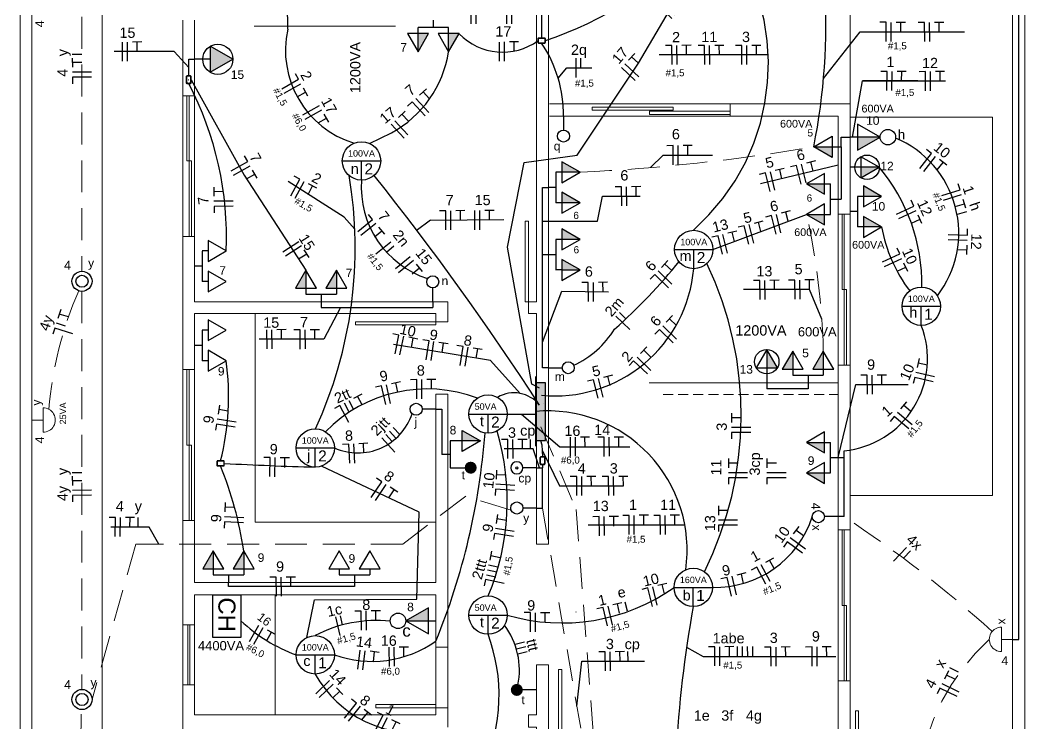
# Model space of a CAD drawing. Header units: millimetres. Extents: x 21 to 236, y 15 to 64.
# Drawn here: x 188.12 to 198.12, y 35.45 to 42.45 of the extents above; entities that cross this region are included whole.
import ezdxf

# ---------------------------------------------------------------- set-up
doc = ezdxf.new("R2010")
doc.units = ezdxf.units.MM
doc.linetypes.add('DASHED2', pattern=[9.525, 6.35, -3.175])
doc.linetypes.add('ELETRODUTO_TETO', pattern=[1000, 1000, 0])
for name, color, linetype in [('C 01 ESPECIFICAÇÕES', 1, 'Continuous'), ('EL - ELETRODUTO', 7, 'Continuous'), ('EL - LEG ELETRODUTO', 7, 'Continuous'), ('EL - PONTOS DE ILUM', 4, 'Continuous'), ('EL - TOMADAS', 7, 'Continuous'), ('LIE-BLOCK', 7, 'Continuous'), ('LIE-CAIXAS', 3, 'Continuous'), ('LIE-CIR-ILUMINAÇÃO', 4, 'Continuous'), ("LIE-CIR-TAG'S", 7, 'Continuous'), ('LIE-CIR-TOMADAS', 1, 'Continuous'), ('LIE-PTO-INT', 3, 'Continuous'), ('LIE-PTO-LUM', 4, 'Continuous'), ("LIE-TAG'S", 7, 'Continuous'), ('PDF_Calçada', 210, 'Continuous'), ('PDF_Cota', 90, 'Continuous'), ('PDF_Desnível', 7, 'Continuous'), ('PDF_Esquadria', 7, 'Continuous'), ('PDF_Parede', 7, 'Continuous'), ('PDF_Soleira', 7, 'Continuous'), ('PDF_Terreno', 7, 'Continuous')]:
    doc.layers.add(name, color=color, linetype=linetype)
doc.styles.add('ARIAL', font='arial.ttf')
doc.styles.get("Standard").update_dxf_attribs({"font": 'arial.ttf'})

# ---------------------------------------------------------------- blocks, each defined once
blk = doc.blocks.new('*U12')
at = {"color": 4, "lineweight": 5}
for p, q in [((0, 0.152), (0, -0.152)), ((0, 0), (-0.138, 0))]:
    blk.add_line(p, q, dxfattribs=at)
blk.add_arc((0, 0), 0.152, 269.844, 90.156, dxfattribs=at)
blk.add_attdef('C', (3010.801, 1448.861), '', height=0.15)
blk = doc.blocks.new('TUG média')
at = {"layer": 'EL - TOMADAS'}
h = blk.add_hatch(color=256, dxfattribs=at)
h.dxf.hatch_style = 1
h.paths.add_polyline_path([(-996.8462, 1391.0457), (-996.9762, 1391.2707), (-996.9762, 1391.0457)])
blk.add_line((-996.9762, 1391.2707), (-996.9762, 1390.9707), dxfattribs=at)
blk.add_lwpolyline([(-996.9762, 1391.2707), (-997.1061, 1391.0457), (-996.8462, 1391.0457)], close=True, dxfattribs=at)
blk = doc.blocks.new('TUG baixa')
at = {"layer": 'EL - TOMADAS'}
blk.add_line((-996.617, 1391.051), (-996.617, 1390.976), dxfattribs=at)
blk.add_lwpolyline([(-996.617, 1391.276), (-996.747, 1391.051), (-996.487, 1391.051)], close=True, dxfattribs=at)
blk = doc.blocks.new('tomada_media_dupla')
at = {"layer": 'EL - TOMADAS'}
h = blk.add_hatch(color=256, dxfattribs=at)
h.dxf.hatch_style = 1
h.paths.add_polyline_path([(-991.3764, 1386.1483), (-991.1964, 1386.0444), (-991.1964, 1386.1483)])
h.paths.add_polyline_path([(-991.1964, 1385.8444), (-991.3764, 1385.8444), (-991.1964, 1385.7404)])
for p, q in [((-991.3764, 1386.1483), (-991.1964, 1386.1483)), ((-991.1364, 1385.8444), (-991.1364, 1386.1483)), ((-991.1364, 1385.9963), (-991.0614, 1385.9963)), ((-991.3764, 1385.8444), (-991.1964, 1385.8444))]:
    blk.add_line(p, q, dxfattribs=at)
at = {"layer": 'EL - TOMADAS', "xscale": 0.8, "yscale": 0.8, "zscale": 0.8, "rotation": 90}
for p in [(121.6447, 2183.4417), (121.6447, 2183.1378)]:
    blk.add_blockref('TUG baixa', p, dxfattribs=at)
blk = doc.blocks.new('interruptor_simples')
at = {"layer": 'EL - TOMADAS'}
blk.add_line((-1003.5686, 1386.742), (-1003.5686, 1386.8791), dxfattribs=at)
blk.add_circle((-1003.5686, 1386.9391), 0.06, dxfattribs=at)
blk = doc.blocks.new('Ponto com 2 tomadas baixa')
at = {"layer": 'EL - TOMADAS'}
for p, q in [((-997.063, 1390.9222), (-996.7591, 1390.9222)), ((-996.9111, 1390.9222), (-996.9111, 1390.8472))]:
    blk.add_line(p, q, dxfattribs=at)
at = {"layer": 'EL - TOMADAS', "xscale": 0.8, "yscale": 0.8, "zscale": 0.8}
for p in [(-199.7696, 278.141), (-199.4657, 278.141)]:
    blk.add_blockref('TUG baixa', p, dxfattribs=at)
blk = doc.blocks.new('TUE alta')
at = {"layer": 'EL - TOMADAS'}
h = blk.add_hatch(color=256, dxfattribs=at)
h.dxf.hatch_style = 1
h.paths.add_polyline_path([(-1002.5572, 1390.5573), (-1002.6872, 1390.3323), (-1002.4273, 1390.3323)])
blk.add_line((-1002.5572, 1390.3323), (-1002.5572, 1390.2573), dxfattribs=at)
blk.add_lwpolyline([(-1002.5572, 1390.5573), (-1002.6872, 1390.3323), (-1002.4273, 1390.3323)], close=True, dxfattribs=at)
blk.add_circle((-1002.5572, 1390.4073), 0.15, dxfattribs=at)
blk = doc.blocks.new('TUE média')
at = {"layer": 'EL - TOMADAS'}
h = blk.add_hatch(color=256, dxfattribs=at)
h.dxf.hatch_style = 1
h.paths.add_polyline_path([(-997.939, 1391.03), (-997.939, 1390.9), (-997.714, 1391.03)])
blk.add_line((-997.714, 1391.03), (-998.014, 1391.03), dxfattribs=at)
blk.add_lwpolyline([(-997.714, 1391.03), (-997.939, 1391.16), (-997.939, 1390.9)], close=True, dxfattribs=at)
blk.add_circle((-997.864, 1391.03), 0.15, dxfattribs=at)
blk = doc.blocks.new('*U11')
at = {"layer": 'LIE-CIR-TOMADAS', "color": 4}
for p, q in [((-0.1909, 0), (0.1909, 0)), ((0, -0.1909), (0, 0))]:
    blk.add_line(p, q, dxfattribs=at)
blk.add_circle((0, 0), 0.1909, dxfattribs=at)
blk = doc.blocks.new('monofásico')
at = {"color": 4}
for p, q in [((-0.05, 0.095), (-0.1133, 0.095)), ((-0.05, -0.095), (-0.05, 0.095))]:
    blk.add_line(p, q, dxfattribs=at)
at = {"color": 1}
blk.add_line((0, -0.095), (0, 0.095), dxfattribs=at)
at = {"color": 3, "linetype": 'Continuous'}
for p, q in [((0.1415, 0.095), (0.05, 0.095)), ((0.0957, 0), (0.0957, 0.095))]:
    blk.add_line(p, q, dxfattribs=at)
blk = doc.blocks.new('*U49')
at = {"layer": 'LIE-PTO-INT'}
blk.add_blockref('monofásico', (0, 0), dxfattribs=at)
blk = doc.blocks.new('ILUMINAÇÃO 4R')
at = {"linetype": 'Continuous'}
for p, q in [((0.1756, 0), (0.1756, 0.095)), ((0.2265, 0), (0.2265, 0.095)), ((0.2775, 0), (0.2775, 0.095)), ((0.3284, 0), (0.3284, 0.095))]:
    blk.add_line(p, q, dxfattribs=at)
at = {"layer": 'LIE-PTO-LUM'}
blk.add_blockref('monofásico', (0, 0), dxfattribs=at)
blk = doc.blocks.new('*U77')
blk.add_blockref('ILUMINAÇÃO 4R', (0, 0))
blk = doc.blocks.new('FASE R')
at = {"linetype": 'Continuous'}
blk.add_line((0.0509, 0), (0.0509, 0.095), dxfattribs=at)
at = {"layer": "LIE-TAG'S", "color": 1}
blk.add_line((0, 0.095), (0, -0.095), dxfattribs=at)
blk = doc.blocks.new('*U48')
blk.add_blockref('FASE R', (0, 0))
blk = doc.blocks.new('bifásico')
at = {"color": 1}
for p, q in [((-0.05, -0.095), (-0.05, 0.095)), ((0, -0.095), (0, 0.095))]:
    blk.add_line(p, q, dxfattribs=at)
at = {"color": 3, "linetype": 'Continuous'}
for p, q in [((0.1415, 0.095), (0.05, 0.095)), ((0.0957, 0), (0.0957, 0.095))]:
    blk.add_line(p, q, dxfattribs=at)
blk = doc.blocks.new('*U51')
at = {"layer": 'LIE-PTO-INT'}
blk.add_blockref('bifásico', (0, 0), dxfattribs=at)
blk = doc.blocks.new('iluminação R')
at = {"linetype": 'Continuous'}
blk.add_line((0.1756, 0), (0.1756, 0.095), dxfattribs=at)
at = {"layer": 'LIE-PTO-LUM'}
blk.add_blockref('monofásico', (0, 0), dxfattribs=at)
blk = doc.blocks.new('*U52')
blk.add_blockref('iluminação R', (0, 0))
blk = doc.blocks.new('FASE 3R')
at = {"linetype": 'Continuous'}
for p, q in [((0.0509, 0.0011), (0.0509, 0.0961)), ((0.1018, 0.0011), (0.1018, 0.0961)), ((0.1527, 0.0011), (0.1527, 0.0961))]:
    blk.add_line(p, q, dxfattribs=at)
at = {"layer": "LIE-TAG'S", "color": 1}
blk.add_line((0, 0.0961), (0, -0.0939), dxfattribs=at)
blk = doc.blocks.new('*U75')
blk.add_blockref('FASE 3R', (0, 0))
blk = doc.blocks.new('*U53')
at = {"color": 4}
for p, q in [((-0.1022, 0.095), (-0.1656, 0.095)), ((-0.1022, -0.095), (-0.1022, 0.095))]:
    blk.add_line(p, q, dxfattribs=at)
at = {"linetype": 'Continuous'}
for p, q in [((-0.0509, 0), (-0.0509, 0.095)), ((0, 0), (0, 0.095))]:
    blk.add_line(p, q, dxfattribs=at)
at = {"color": 3, "linetype": 'Continuous'}
for p, q in [((0.1415, 0.095), (0.05, 0.095)), ((0.0957, 0), (0.0957, 0.095))]:
    blk.add_line(p, q, dxfattribs=at)
blk = doc.blocks.new('*U78')
at = {"color": 4}
for p, q in [((-0.1455, 0.095), (-0.2088, 0.095)), ((-0.1455, -0.095), (-0.1455, 0.095))]:
    blk.add_line(p, q, dxfattribs=at)
at = {"linetype": 'Continuous'}
for p, q in [((-0.1018, 0), (-0.1018, 0.095)), ((-0.0509, 0), (-0.0509, 0.095)), ((0, 0), (0, 0.095))]:
    blk.add_line(p, q, dxfattribs=at)
at = {"color": 3, "linetype": 'Continuous'}
for p, q in [((0.1415, 0.095), (0.05, 0.095)), ((0.0957, 0), (0.0957, 0.095))]:
    blk.add_line(p, q, dxfattribs=at)
blk = doc.blocks.new('*U57')
for p, q in [((0, 0.095), (0, 0)), ((0.0509, 0.0953), (0.0509, 0.0003)), ((0.1018, 0.0953), (0.1018, 0.0003))]:
    blk.add_line(p, q)
blk = doc.blocks.new('*U55')
at = {"layer": 'LIE-CAIXAS', "color": 3}
for p, q in [((2972.2686, 1435.8344), (2972.2686, 1435.8014)), ((2972.332, 1435.8398), (2972.274, 1435.8398)), ((2972.274, 1435.796), (2972.332, 1435.796)), ((2972.3374, 1435.8014), (2972.3374, 1435.8344))]:
    blk.add_line(p, q, dxfattribs=at)
blk.add_lwpolyline([(2972.3405, 1435.8014), (2972.3405, 1435.8344, 0.414214), (2972.332, 1435.8429), (2972.274, 1435.8429, 0.414214), (2972.2655, 1435.8344), (2972.2655, 1435.8014, 0.414214), (2972.274, 1435.7929), (2972.332, 1435.7929, 0.414214)], format="xyb", close=True, dxfattribs=at)
for centre in [(2972.274, 1435.8344), (2972.274, 1435.8014), (2972.3029, 1435.818), (2972.3316, 1435.8344), (2972.3316, 1435.8014)]:
    blk.add_circle(centre, 0.0005, dxfattribs=at)
for centre, start, end in [((2972.2744, 1435.834), 90, 180), ((2972.2744, 1435.8018), 180, 270), ((2972.3316, 1435.834), 360, 90), ((2972.3316, 1435.8018), 270, 0)]:
    blk.add_arc(centre, 0.0058, start, end, dxfattribs=at)
blk = doc.blocks.new('*U50')
at = {"color": 4}
for p, q in [((-0.0509, 0.095), (-0.1142, 0.095)), ((-0.0509, -0.095), (-0.0509, 0.095))]:
    blk.add_line(p, q, dxfattribs=at)
at = {"linetype": 'Continuous'}
blk.add_line((0, 0), (0, 0.095), dxfattribs=at)
at = {"color": 3, "linetype": 'Continuous'}
for p, q in [((0.1415, 0.095), (0.05, 0.095)), ((0.0957, 0), (0.0957, 0.095))]:
    blk.add_line(p, q, dxfattribs=at)
at = {"layer": "LIE-TAG'S"}
blk.add_line((0, 0), (0, 0.095), dxfattribs=at)

msp = doc.modelspace()

# ---------------------------------------------------------------- hatches: boundary and pattern name
at = {"layer": 'C 01 ESPECIFICAÇÕES'}
h = msp.add_hatch(color=0, dxfattribs=at)
h.dxf.hatch_style = 1
h.paths.add_polyline_path([(193.348, 38.8444), (193.248, 38.8444), (193.248, 38.2718), (193.348, 38.2718)])
at = {"layer": 'EL - TOMADAS'}
h = msp.add_hatch(color=256, dxfattribs=at)
h.dxf.hatch_style = 1
h.paths.add_polyline_path([(196.4524, 41.1587), (196.6774, 41.2886), (196.4524, 41.2886)])
h = msp.add_hatch(color=256, dxfattribs=at)
h.dxf.hatch_style = 1
h.paths.add_polyline_path([(196.6924, 40.396), (196.5124, 40.4999), (196.5124, 40.396)])
h.paths.add_polyline_path([(196.5124, 40.6999), (196.6924, 40.6999), (196.5124, 40.8038)])
h = msp.add_hatch(color=256, dxfattribs=at)
h.dxf.hatch_style = 1
h.paths.add_polyline_path([(192.5181, 38.2667), (192.7003, 38.2667), (192.5181, 38.372)])
h = msp.add_hatch(color=0, dxfattribs=at)
h.dxf.hatch_style = 1
h.paths.add_polyline_path([(192.603, 38.0608, 1), (192.603, 37.9408, 1)])
h = msp.add_hatch(color=0, dxfattribs=at)
h.dxf.hatch_style = 1
h.paths.add_polyline_path([(193.062, 35.7306, 1), (193.062, 35.8506, 1)])

# ---------------------------------------------------------------- linework, layer by layer
at = {"color": 0}
msp.add_line((189.9371, 42.0638), (189.8552, 42.0634), dxfattribs=at)
at = {"layer": 'C 01 ESPECIFICAÇÕES', "color": 0}
for p, q in [((193.248, 38.9067), (193.248, 38.214)), ((193.348, 38.8444), (193.248, 38.8444)), ((193.348, 38.2718), (193.348, 38.8444)), ((193.248, 38.2718), (193.348, 38.2718))]:
    msp.add_line(p, q, dxfattribs=at)
at = {"layer": 'EL - ELETRODUTO', "linetype": 'ELETRODUTO_TETO'}
for p, q in [((198.0566, 36.2932), (198.0566, 47.5289)), ((193.308, 42.9776), (193.3086, 42.2746)), ((189.797, 42.0632), (189.8552, 42.0634)), ((189.797, 41.8973), (189.797, 42.0632)), ((193.4727, 41.8772), (193.5586, 41.9796)), ((193.5586, 41.9796), (193.8077, 41.9796)), ((197.0526, 41.8478), (196.5013, 41.8478)), ((191.5975, 41.2256), (191.8158, 41.3317)), ((196.289, 41.192), (196.289, 41.2886)), ((196.289, 41.2886), (196.3184, 41.2886)), ((194.3919, 40.9862), (194.5172, 41.111)), ((194.5172, 41.111), (195.009, 41.111)), ((196.289, 41.192), (196.289, 40.6724)), ((196.2595, 41.0097), (195.4855, 40.8237)), ((193.318, 40.1193), (193.318, 40.788)), ((193.318, 40.788), (193.3769, 40.788)), ((196.2595, 40.6724), (196.289, 40.6724)), ((192.2027, 40.4624), (192.0601, 40.357)), ((192.2027, 40.4624), (192.933, 40.4693)), ((193.318, 40.4536), (193.8633, 40.4536)), ((193.3769, 40.1193), (193.318, 40.1193)), ((193.318, 38.9954), (193.318, 40.1193)), ((193.318, 39.2508), (193.5095, 39.7568)), ((193.5095, 39.7568), (193.9745, 39.7488)), ((195.9755, 39.7736), (195.3182, 39.7736)), ((196.0969, 39.4775), (195.9755, 39.7736)), ((191.1152, 39.6522), (191.1152, 39.5933)), ((192.2252, 39.6522), (192.2252, 39.5933)), ((191.1152, 39.5933), (192.2252, 39.5933)), ((191.3068, 39.5933), (191.1403, 39.2779)), ((191.1403, 39.2779), (190.4992, 39.2779)), ((192.8017, 39.0665), (191.8337, 39.2261)), ((193.0937, 38.7402), (192.8007, 39.0657)), ((193.3769, 38.9954), (193.318, 38.9954)), ((192.9673, 38.5344), (193.248, 38.5344)), ((189.4048, 37.4103), (189.0207, 37.4103)), ((189.5011, 37.2406), (189.4048, 37.4103)), ((190.1932, 36.8178), (190.1932, 36.8603)), ((191.4468, 36.8178), (190.1932, 36.8178)), ((191.4468, 36.8603), (191.4468, 36.8178)), ((197.9954, 36.2932), (198.0566, 36.2932))]:
    msp.add_line(p, q, dxfattribs=at)
at = {"layer": 'EL - ELETRODUTO', "color": 0, "linetype": 'DASHED2', "lineweight": 5, "ltscale": 0.05}
for p, q in [((188.7352, 43.9151), (188.7352, 39.9551)), ((188.7352, 39.7551), (188.7352, 35.7951))]:
    msp.add_line(p, q, dxfattribs=at)
at = {"layer": 'EL - ELETRODUTO'}
for p, q in [((196.2595, 38.101), (196.3184, 38.101)), ((196.3184, 37.5138), (196.3184, 38.101)), ((196.3184, 37.5138), (196.2595, 37.5138))]:
    msp.add_line(p, q, dxfattribs=at)
at = {"layer": 'EL - ELETRODUTO', "linetype": 'ELETRODUTO_TETO'}
for points in [[(193.2868, 38.7936), (193.2108, 38.8306), (192.9683, 40.1959), (193.136, 41.0382), (193.6617, 41.1094), (194.2725, 42.0238), (194.9987, 43.26)], [(189.822, 41.8598), (190.3486, 40.9111), (190.9633, 39.9672)], [(195.0137, 40.1712), (195.9445, 40.5205), (195.9445, 40.5205)], [(193.298, 38.2718), (193.31, 38.2282), (193.3184, 38.1077)], [(190.9741, 36.3119), (191.0498, 36.686), (192.0663, 36.6939), (192.0893, 37.56), (191.1201, 38.0173)], [(193.3176, 38.0327), (193.318, 37.9992)]]:
    msp.add_lwpolyline(points, dxfattribs=at)
at = {"layer": 'EL - ELETRODUTO', "color": 0, "linetype": 'DASHED2', "lineweight": 5, "ltscale": 0.05}
for points in [[(193.3013, 38.407), (193.6521, 37.586), (194.4507, 27.1479), (197.991, 27.0739)], [(193.0054, 37.58), (192.5532, 37.7172), (191.9262, 37.2406), (189.2697, 37.2406), (188.8352, 35.6951)], [(193.318, 37.5999), (193.7493, 35.1106), (193.5101, 32.4332), (192.3585, 32.523)]]:
    msp.add_lwpolyline(points, dxfattribs=at)
at = {"layer": 'EL - ELETRODUTO', "linetype": 'ELETRODUTO_TETO'}
for centre, radius, start, end in [((188.4303, 42.4328), 2.3534, 358.27262, 30.6099), ((193.3678, 42.0151), 2.1976, 311.21576, 39.31091), ((192.1264, 45.8767), 3.8267, 288.58623, 315.95683), ((189.7768, 42.4316), 6.3617, 348.76352, 3.215), ((191.7254, 42.153), 0.9657, 167.5084, 253.03813), ((192.9201, 42.7337), 0.5999, 223.83811, 306.18514), ((192.2412, 41.5078), 1.2858, 359.51601, 33.88249), ((191.2779, 42.3134), 1.1193, 298.71899, 350.99886), ((186.8895, 40.2959), 3.2837, 357.56463, 27.70049), ((196.4356, 40.3354), 1.0237, 322.4227, 67.29305), ((187.1589, 40.1882), 4.295, 335.22426, 9.63), ((169.1436, 22.9669), 28.7759, 32.96216, 38.57174), ((195.2887, 39.8273), 1.804, 359.07429, 40.08434), ((192.4758, 40.7947), 0.9618, 175.99883, 251.74381), ((198.1756, 40.6667), 1.5078, 190.34412, 216.99324), ((190.1587, 43.729), 5.8262, 311.71203, 320.92201), ((191.8047, 38.5239), 3.4902, 333.49846, 25.58523), ((193.4426, 40.1005), 1.3854, 264.38983, 355.02065), ((196.2321, 39.0831), 0.9173, 275.40264, 21.30009), ((193.214, 39.8966), 0.9705, 295.32026, 327.8187), ((187.5955, 38.7101), 2.5991, 345.70609, 7.84888), ((193.0355, 38.4244), 0.3212, 38.29801, 120.80938), ((193.3714, 37.1806), 1.3852, 351.91484, 95.11185), ((186.579, 36.5962), 3.8104, 8.74038, 21.91486), ((192.103, 74.6552), 36.6638, 266.94913, 268.36416), ((205.8327, 34.5889), 11.2001, 169.55439, 177.12667), ((191.4182, 37.6495), 1.6079, 226.78067, 249.88966), ((191.6615, 35.177), 1.3036, 83.74296, 117.74133), ((192.3445, 35.9869), 0.7436, 348.50055, 36.95027), ((192.0418, 36.4891), 1.124, 208.74145, 279.76524)]:
    msp.add_arc(centre, radius, start, end, dxfattribs=at)
at = {"layer": 'EL - ELETRODUTO', "color": 0, "linetype": 'DASHED2', "lineweight": 5, "ltscale": 0.05}
for centre, radius, start, end in [((192.7575, 60.4041), 19.4866, 272.74853, 279.62768), ((189.2017, 39.0024), 6.9116, 1.30996, 12.68766), ((192.0993, 38.2798), 3.7059, 156.44677, 175.31979), ((189.8585, 27.6652), 11.7782, 47.6614, 56.73835), ((199.2634, 34.6584), 2.219, 132.54778, 211.88248), ((185.7422, 35.5277), 2.985, 336.03048, 1.30015)]:
    msp.add_arc(centre, radius, start, end, dxfattribs=at)
at = {"layer": 'EL - ELETRODUTO'}
for centre, radius, start, end in [((185.8984, 38.869), 6.8672, 337.81759, 355.63118), ((190.5349, 37.6686), 2.4323, 337.18089, 16.64658), ((193.5118, 38.3894), 1.9333, 253.64271, 305.23943), ((191.1619, 35.7409), 1.7232, 289.886, 20.46733), ((191.6213, 37.1762), 1.102, 250.15695, 305.25135)]:
    msp.add_arc(centre, radius, start, end, dxfattribs=at)
at = {"layer": 'EL - LEG ELETRODUTO', "linetype": 'ELETRODUTO_TETO'}
for p, q in [((196.1139, 41.8731), (196.4781, 42.3354)), ((196.4781, 42.3354), (197.5161, 42.3354)), ((189.6527, 42.1405), (189.056, 42.1405)), ((189.797, 41.9803), (189.6527, 42.1405)), ((195.5634, 42.1066), (194.479, 42.1074)), ((196.4038, 41.2886), (196.5013, 41.8478)), ((196.5013, 41.8478), (197.3285, 41.8478)), ((191.3435, 40.4916), (190.788, 40.8465)), ((193.8633, 40.4536), (193.915, 40.7015)), ((193.915, 40.7015), (194.2881, 40.7015)), ((191.4499, 40.3734), (191.3435, 40.4916)), ((196.2595, 38.101), (196.4357, 38.8271)), ((196.4357, 38.8271), (196.9554, 38.8271)), ((193.1076, 38.5344), (193.4889, 38.2086)), ((193.4889, 38.2086), (194.1875, 38.2086)), ((193.2253, 38.188), (192.9347, 38.188)), ((193.2885, 37.9992), (193.2253, 38.188)), ((193.3142, 38.1751), (193.4862, 37.8194)), ((196.3184, 38.101), (196.3184, 38.1699)), ((193.4862, 37.8194), (194.1222, 37.8194)), ((193.7718, 37.4325), (194.7335, 37.4325)), ((194.7513, 36.2152), (194.9157, 36.1215)), ((194.9157, 36.1215), (196.2362, 36.124)), ((193.6596, 35.6279), (193.709, 36.0763)), ((193.709, 36.0763), (194.3338, 36.0763))]:
    msp.add_line(p, q, dxfattribs=at)
for centre, radius, start, end in [((192.1692, 37.3675), 1.4163, 69.31559, 135.56813), ((191.4794, 38.7177), 0.5698, 245.96193, 341.58166), ((195.0349, 37.8271), 1.0171, 268.55139, 342.04751), ((193.1477, 39.7742), 3.2449, 278.91991, 278.92266)]:
    msp.add_arc(centre, radius, start, end, dxfattribs=at)
at = {"layer": 'EL - PONTOS DE ILUM'}
for p, q in [((196.3774, 40.9889), (196.3774, 40.9889)), ((195.5493, 38.8853), (195.5493, 38.8853))]:
    msp.add_line(p, q, dxfattribs=at)
for centre, radius in [((188.7352, 39.8551), 0.1), ((188.7352, 39.8551), 0.06), ((188.7352, 35.6951), 0.1), ((188.7352, 35.6951), 0.06)]:
    msp.add_circle(centre, radius, dxfattribs=at)
at = {"layer": 'EL - TOMADAS', "color": 0}
for p, q in [((196.3184, 41.2886), (196.3774, 41.2886)), ((196.2595, 41.192), (196.289, 41.192)), ((196.426, 40.9889), (196.3774, 40.9889)), ((195.5493, 38.9339), (195.5493, 38.8853)), ((195.5493, 38.8853), (195.5493, 38.7865)), ((195.9595, 38.8454), (195.9595, 38.7865)), ((195.9595, 38.7865), (195.5493, 38.7865)), ((192.4573, 38.2667), (192.3984, 38.2667)), ((192.3984, 38.2667), (192.3984, 38.0008)), ((192.3984, 38.0008), (192.4573, 38.0008)), ((192.4059, 38.0008), (192.543, 38.0008)), ((193.2591, 37.9992), (193.318, 37.9992)), ((193.318, 37.5999), (193.318, 37.9992)), ((193.2591, 37.5999), (193.318, 37.5999)), ((193.2591, 35.7906), (193.122, 35.7906))]:
    msp.add_line(p, q, dxfattribs=at)
at = {"layer": 'EL - TOMADAS'}
for p, q in [((196.6774, 41.2886), (196.3774, 41.2886)), ((196.4524, 40.6999), (196.4524, 40.396)), ((196.6924, 40.6999), (196.5124, 40.6999)), ((196.4524, 40.548), (196.3774, 40.548)), ((196.6924, 40.396), (196.5124, 40.396)), ((192.2574, 38.5821), (192.3163, 38.5821)), ((192.3163, 38.5821), (192.3163, 38.1338)), ((192.7003, 38.2667), (192.4573, 38.2667)), ((192.3984, 38.1338), (192.3163, 38.1338))]:
    msp.add_line(p, q, dxfattribs=at)
for points in [[(196.6774, 41.2886), (196.4524, 41.4185), (196.4524, 41.1587)], [(192.7003, 38.2667), (192.5181, 38.1615), (192.5181, 38.372)]]:
    msp.add_lwpolyline(points, close=True, dxfattribs=at)
at = {"layer": 'EL - TOMADAS', "color": 0}
msp.add_lwpolyline([(190.3171, 36.7379), (190.3171, 36.3131), (190.0373, 36.3131), (190.0373, 36.7379)], close=True, dxfattribs=at)
for centre, radius in [((196.7543, 41.2886), 0.077), ((193.0626, 37.9979), 0.011), ((191.8804, 36.4773), 0.077)]:
    msp.add_circle(centre, radius, dxfattribs=at)
at = {"layer": 'PDF_Calçada', "lineweight": 0}
msp.add_lwpolyline([(188.2372, 33.6151), (188.9352, 33.6151), (188.9352, 46.0927)], dxfattribs=at)
at = {"layer": 'PDF_Cota', "lineweight": 0}
msp.add_lwpolyline([(193.3271, 38.637), (193.3271, 38.637)], dxfattribs=at)
at = {"layer": 'PDF_Desnível', "lineweight": 9}
for points in [[(196.3774, 41.6193), (196.3774, 42.698)], [(190.6575, 36.7379), (190.6575, 35.5413)]]:
    msp.add_lwpolyline(points, dxfattribs=at)
msp.add_lwpolyline([(196.3774, 37.7259), (197.796, 37.7259), (197.796, 41.4886), (196.3774, 41.4886)], close=True, dxfattribs=at)
at = {"layer": 'PDF_Esquadria', "lineweight": 9}
for points in [[(190.449, 42.3943), (191.854, 42.3943)], [(189.7374, 41.7009), (189.7374, 40.3003)], [(189.8552, 41.7009), (189.8552, 40.3003)], [(196.2595, 40.5224), (196.2595, 39.0222)], [(196.3774, 40.5224), (196.3774, 39.0222)], [(190.458, 39.5344), (190.458, 37.4585), (192.2574, 37.4585)], [(189.7374, 38.9769), (189.7374, 37.4767)], [(189.8552, 38.9769), (189.8552, 37.4767)], [(196.2595, 37.3815), (196.2595, 35.8813)], [(196.3774, 37.3815), (196.3774, 35.8813)], [(189.7374, 36.4387), (189.7374, 35.8405)], [(189.8552, 36.4387), (189.8552, 35.8405)]]:
    msp.add_lwpolyline(points, dxfattribs=at)
for points in [[(189.7782, 41.7009), (189.8008, 41.7009), (189.8008, 41.0527), (189.7782, 41.0527)], [(194.6188, 41.5558), (193.812, 41.5558), (193.812, 41.5875), (194.6188, 41.5875)], [(195.1853, 41.515), (194.3831, 41.515), (194.3831, 41.5468), (195.1853, 41.5468)], [(189.8008, 41.0527), (189.8235, 41.0527), (189.8235, 40.3003), (189.8008, 40.3003)], [(196.3003, 40.5224), (196.3184, 40.5224), (196.3184, 39.7746), (196.3003, 39.7746)], [(193.1458, 40.4544), (193.1775, 40.4544), (193.1775, 39.6522), (193.1458, 39.6522)], [(196.3184, 39.7746), (196.3411, 39.7746), (196.3411, 39.0222), (196.3184, 39.0222)], [(191.4552, 39.4528), (191.4552, 39.4211), (192.2574, 39.4211), (192.2574, 39.4528)], [(189.7782, 38.9769), (189.8008, 38.9769), (189.8008, 38.2245), (189.7782, 38.2245)], [(189.8008, 38.2245), (189.8235, 38.2245), (189.8235, 37.4767), (189.8008, 37.4767)], [(196.3003, 37.3815), (196.3184, 37.3815), (196.3184, 36.6291), (196.3003, 36.6291)], [(196.3184, 36.6291), (196.3411, 36.6291), (196.3411, 35.8813), (196.3184, 35.8813)], [(193.4766, 34.8932), (193.5083, 34.8932), (193.5083, 35.9946), (193.4766, 35.9946)], [(191.6591, 35.6138), (192.2574, 35.6138), (192.2574, 35.6456), (191.6591, 35.6456)], [(196.4317, 35.5821), (196.4317, 34.8932), (196.4635, 34.8932), (196.4635, 35.5821)]]:
    msp.add_lwpolyline(points, close=True, dxfattribs=at)
at = {"layer": 'PDF_Parede', "lineweight": 20}
for p, q in [((189.7374, 42.4532), (189.7374, 41.7009)), ((189.8552, 41.7009), (189.8552, 42.4532)), ((189.7374, 41.7009), (189.8552, 41.7009)), ((189.8552, 40.3003), (189.7374, 40.3003)), ((189.7374, 40.3003), (189.7374, 38.9769)), ((189.8552, 39.6522), (189.8552, 40.3003)), ((192.3752, 39.6522), (189.8552, 39.6522)), ((192.3752, 39.4528), (192.3752, 39.6522)), ((189.8552, 38.9769), (189.8552, 39.5344)), ((189.8552, 39.5344), (192.2574, 39.5344)), ((192.2574, 39.5344), (192.2574, 39.4528)), ((192.2574, 39.4528), (192.3752, 39.4528)), ((189.7374, 38.9769), (189.8552, 38.9769)), ((192.3752, 38.7321), (192.2574, 38.7321)), ((192.2574, 38.7321), (192.2574, 36.8603)), ((192.3752, 36.2167), (192.3752, 38.7321)), ((189.8552, 37.4767), (189.7374, 37.4767)), ((189.7374, 37.4767), (189.7374, 36.4387)), ((189.8552, 36.8603), (189.8552, 37.4767)), ((192.2574, 36.8603), (189.8552, 36.8603)), ((189.8552, 36.4387), (189.8552, 36.7379)), ((189.8552, 36.7379), (192.2574, 36.7379)), ((192.2574, 36.7379), (192.2574, 36.2167)), ((189.7374, 36.4387), (189.8552, 36.4387)), ((189.8552, 35.8405), (189.7374, 35.8405)), ((189.7374, 35.8405), (189.7374, 34.7617)), ((189.8552, 35.5413), (189.8552, 35.8405)), ((192.2574, 35.6138), (192.3752, 35.6138)), ((192.3752, 35.6138), (192.2574, 35.6138)), ((192.2574, 35.6138), (192.2574, 35.5413)), ((192.3752, 35.5413), (192.3752, 35.6138)), ((192.2574, 35.5413), (189.8552, 35.5413)), ((192.3752, 35.4189), (192.3752, 35.5413))]:
    msp.add_line(p, q, dxfattribs=at)
at = {"layer": 'PDF_Parede', "lineweight": 0}
msp.add_line((196.2595, 38.8454), (194.3786, 38.8454), dxfattribs=at)
at = {"layer": 'PDF_Parede', "lineweight": 20}
for points in [[(191.0563, 43.2555), (191.0563, 45.073), (190.7572, 45.073), (190.7572, 45.1953), (191.1787, 45.1953), (193.3769, 45.1953), (193.3769, 37.241), (193.2591, 37.241), (193.2591, 39.5344), (193.1775, 39.5344), (193.1775, 39.6522), (193.2591, 39.6522), (193.2591, 45.073), (191.1787, 45.073), (191.1787, 43.2555)], [(196.2595, 40.5224), (196.2595, 41.4969), (195.1853, 41.4969), (195.1853, 41.6193), (196.3774, 41.6193), (196.3774, 40.5224)], [(196.2595, 37.3815), (196.2595, 39.0222), (196.3774, 39.0222), (196.3774, 37.3815)], [(189.7374, 33.2615), (189.8552, 33.2615), (189.8552, 32.8219), (193.2591, 32.8219), (193.2591, 35.4189), (193.1775, 35.4189), (193.1775, 35.5413), (193.2591, 35.5413), (193.2591, 36.0399), (193.3769, 36.0399), (193.3769, 34.8932), (193.4766, 34.8932), (193.4766, 34.7753), (193.3769, 34.7753), (193.3769, 32.704), (189.0394, 32.704), (189.0394, 32.8219), (189.7374, 32.8219)], [(196.2595, 35.8813), (196.2595, 34.8932), (194.578, 34.8932), (194.578, 34.7753), (196.3774, 34.7753), (196.3774, 35.8813)]]:
    msp.add_lwpolyline(points, close=True, dxfattribs=at)
at = {"layer": 'PDF_Parede', "lineweight": 0}
for points in [[(194.5191, 38.7276), (194.6188, 38.7276)], [(194.6686, 38.7276), (194.7684, 38.7276)], [(194.8182, 38.7276), (194.9179, 38.7276)], [(194.9678, 38.7276), (195.0675, 38.7276)], [(195.1173, 38.7276), (195.2171, 38.7276)], [(195.2669, 38.7276), (195.3666, 38.7276)], [(195.4165, 38.7276), (195.5162, 38.7276)], [(195.5661, 38.7276), (195.6658, 38.7276)], [(195.7156, 38.7276), (195.8153, 38.7276)], [(195.8652, 38.7276), (195.9694, 38.7276)], [(196.0193, 38.7276), (196.119, 38.7276)], [(196.1689, 38.7276), (196.2595, 38.7276)]]:
    msp.add_lwpolyline(points, dxfattribs=at)
at = {"layer": 'PDF_Parede', "lineweight": 9}
msp.add_lwpolyline([(189.7872, 35.8405), (189.8099, 35.8405), (189.8099, 36.4387), (189.7872, 36.4387)], close=True, dxfattribs=at)
at = {"layer": 'PDF_Parede', "lineweight": 20}
msp.add_lwpolyline([(192.2574, 36.2167), (192.3752, 36.2167), (192.2574, 36.2167)], dxfattribs=at)
at = {"layer": 'PDF_Soleira', "lineweight": 0}
for points in [[(195.1853, 41.6193), (193.386, 41.6193)], [(195.1853, 41.4969), (193.386, 41.4969)]]:
    msp.add_lwpolyline(points, dxfattribs=at)
msp.add_lwpolyline([(192.2574, 35.6138), (192.3752, 35.6138), (192.3752, 36.2167), (192.2574, 36.2167)], close=True, dxfattribs=at)
at = {"layer": 'PDF_Terreno', "lineweight": 9}
msp.add_lwpolyline([(188.2372, 26.9615), (188.2372, 51.8489), (197.9954, 51.8489), (197.9954, 35.0971), (197.9954, 26.9615), (198.1178, 26.9615), (198.1178, 51.9713), (188.1193, 51.9713), (188.1193, 26.9615), (188.2372, 26.9615), (188.2372, 32.704)], dxfattribs=at)

# ---------------------------------------------------------------- block references
at = {"layer": 'EL - PONTOS DE ILUM', "color": 0, "xscale": 0.8, "yscale": 0.8, "zscale": 0.8}
msp.add_blockref('*U12', (188.3478, 38.4751), dxfattribs=at)
at = {"layer": 'EL - PONTOS DE ILUM', "color": 0, "xscale": 0.8, "yscale": 0.8, "zscale": 0.8, "rotation": 180}
msp.add_blockref('*U12', (197.8848, 36.2932), dxfattribs=at)
at = {"layer": 'EL - TOMADAS', "color": 0}
for name, p, rotation in [('tomada_media_dupla', (1578.2278, 1033.5146), 89.99999999999997), ('TUE alta', (-1200.3202, -960.4935), 270), ('interruptor_simples', (-810.0417, 1428.2389), 180), ('tomada_media_dupla', (-797.6845, 1426.1156), 180), ('Ponto com 2 tomadas baixa', (-1200.9919, -956.9066), 270), ('tomada_media_dupla', (-1194.8811, -951.4092), 270), ('Ponto com 2 tomadas baixa', (-1200.9919, -957.6941), 270), ('tomada_media_dupla', (-1190.0368, -952.216), 270), ('interruptor_simples', (-1193.3651, -964.5732), 270), ('interruptor_simples', (1578.9994, 1042.1507), 89.99999999999999), ('interruptor_simples', (1580.001, 1041.1685), 89.99999999999999), ('interruptor_simples', (1583.0015, 1041.0824), 89.99999999999999), ('tomada_media_dupla', (-1195.8031, -954.2012), 270), ('TUG média', (1583.2281, 1033.4534), 89.99999999999997)]:
    msp.add_blockref(name, p, dxfattribs=dict(at, rotation=rotation))
at = {"layer": 'EL - TOMADAS', "color": 0, "yscale": 0.81, "zscale": 0.81, "rotation": 90}
for name, p, xscale in [('TUG média', (1322.9458, -766.3587), -0.81), ('TUE média', (1322.2834, 847.3254), 0.81)]:
    msp.add_blockref(name, p, dxfattribs=dict(at, xscale=xscale))
at = {"layer": 'EL - TOMADAS', "color": 0, "xscale": 0.81, "yscale": 0.81, "zscale": 0.81}
msp.add_blockref('TUE média', (1004.8174, -1085.7452), dxfattribs=at)
at = {"layer": 'EL - TOMADAS', "linetype": 'ELETRODUTO_TETO', "rotation": 180}
msp.add_blockref('tomada_media_dupla', (-797.6845, 1426.7843), dxfattribs=at)
at = {"layer": 'EL - TOMADAS', "color": 0}
for name, p in [('tomada_media_dupla', (1187.3209, -1345.3239)), ('interruptor_simples', (1195.7938, -1347.0897)), ('tomada_media_dupla', (1187.3209, -1347.8953)), ('Ponto com 2 tomadas baixa', (1188.3578, -1353.9869))]:
    msp.add_blockref(name, p, dxfattribs=at)
at = {"layer": 'EL - TOMADAS', "xscale": 0.8, "yscale": 0.8, "zscale": 0.8, "rotation": 269.9999999999999}
for p in [(-916.3288, -756.5935), (-916.3288, -756.8974)]:
    msp.add_blockref('TUG baixa', p, dxfattribs=at)
at = {"layer": 'EL - TOMADAS', "color": 0, "xscale": -1, "rotation": 90}
msp.add_blockref('interruptor_simples', (1580.001, -965.5694), dxfattribs=at)
at = {"layer": 'LIE-CAIXAS'}
for p, rotation in [((3165.6116, 1478.0674), 180), ((1625.6149, -2930.4432), 89.99999999999997), ((1629.1355, -2934.2328), 89.99999999999997), ((3162.4171, 1473.8613), 180)]:
    msp.add_blockref('*U55', p, dxfattribs=dict(at, rotation=rotation))
at = {"layer": 'LIE-PTO-LUM', "color": 0}
for p in [(191.5164, 41.0527), (194.8227, 40.1712), (197.0867, 39.6073), (192.7764, 38.5344), (191.0563, 38.1973), (194.8182, 36.8104), (192.7764, 36.5344), (191.0563, 36.1396)]:
    msp.add_blockref('*U11', p, dxfattribs=at)
at = {"layer": "LIE-TAG'S", "color": 0}
for name, p, rotation in [('*U49', (194.5697, 42.5724), 46.55138978563737), ('*U49', (192.6581, 42.5113), 0.5385507310421515), ('*U49', (193.0122, 42.5113), 0.5385507310421515), ('*U49', (196.7867, 42.3359), 359.7027807712373), ('*U49', (197.1695, 42.3345), 0.5385507310421515), ('*U51', (189.1883, 42.14), 0.3076394244133004), ('*U51', (192.9395, 42.1408), 0.5385507310421515), ('*U49', (194.6558, 42.1063), 0.5385507310421515), ('*U49', (194.9818, 42.1057), 0.5385507310421515), ('*U49', (195.3509, 42.1057), 0.5385507310421515), ('*U52', (188.7352, 41.9351), 90.53855073104216), ('*U51', (194.2066, 41.9543), 46.55138978563737), ('*U48', (193.6495, 41.9784), 0.5385507310421515), ('*U49', (190.8308, 41.7741), 299.3080611343636), ('*U49', (196.7957, 41.8476), 359.7027807712373), ('*U49', (197.1785, 41.8462), 0.5385507310421515), ('*U49', (192.1227, 41.6043), 42.56723018676844), ('*U51', (191.0386, 41.5133), 299.3080611343636), ('*U51', (191.9127, 41.3817), 42.56723018676844), ('*U49', (194.6674, 41.1101), 0.5385507310421515), ('*U49', (190.3257, 40.9578), 299.3080611343636), ('*U49', (197.1694, 41.022), 321.7155131841151), ('*U49', (195.9179, 40.927), 13.88053212782639), ('*U49', (190.9013, 40.7649), 332.0924129097392), ('*U49', (195.6076, 40.8524), 13.88053212782639), ('*U49', (190.1432, 40.6517), 90.70583099085037), ('*U49', (194.1547, 40.7006), 0.5385507310421515), ('*U52', (197.397, 40.6894), 287.0641854360939), ('*U49', (196.9483, 40.5188), 294.7336417008883), ('*U49', (191.5848, 40.3725), 309.0941136200504), ('*U49', (192.4057, 40.4615), 0.5385507310421515), ('*U51', (192.6945, 40.4634), 0.5385507310421515), ('*U49', (195.668, 40.4286), 13.88053212782639), ('*U49', (195.3971, 40.327), 13.88053212782639), ('*U49', (195.1357, 40.2286), 14.0258261415703), ('*U49', (197.4491, 40.2663), 268.1509118984849), ('*U51', (190.8395, 40.1583), 302.7184772062421), ('*U48', (191.7333, 40.1858), 309.0941136200504), ('*U51', (191.9593, 40.004), 309.0941136200504), ('*U49', (196.8065, 40.0416), 294.7336417008883), ('*U49', (194.5372, 39.8923), 46.55138978563737), ('*U49', (193.8243, 39.7489), 0.5385507310421515), ('*U49', (195.532, 39.7688), 0.683844744786068), ('*U49', (195.8797, 39.7727), 0.5385507310421515), ('*U50', (188.5704, 39.409), 71.94336315340618), ('*U48', (194.1167, 39.4419), 46.55138978563737), ('*U49', (194.5836, 39.3459), 46.55138978563737), ('*U51', (190.6254, 39.2779), 0.5385507310421515), ('*U49', (190.9569, 39.277), 0.5385507310421515), ('*U49', (191.9188, 39.216), 348.2873107833785), ('*U49', (192.2231, 39.161), 351.1741963483495), ('*U49', (192.5633, 39.1049), 351.1741963483495), ('*U49', (194.3276, 39.0346), 46.55138978563737), ('*U49', (197.1253, 38.9262), 76.82360655400852), ('*U49', (193.8975, 38.795), 13.51944517328769), ('*U49', (196.5998, 38.8262), 0.5385507310421515), ('*U49', (191.7855, 38.7332), 12.41130932927257), ('*U49', (192.117, 38.7823), 0.5645254272815926), ('*U53', (191.437, 38.5829), 27.58182198534177), ('*U49', (190.1752, 38.4695), 80.85242919794835), ('*U49', (196.9218, 38.487), 49.79290181351544), ('*U49', (195.2946, 38.4003), 89.95318574222135), ('*U75', (191.7843, 38.2263), 42.22536553746836), ('*U51', (193.6455, 38.2091), 0.5385507310421515), ('*U49', (193.9818, 38.2091), 0.5385507310421515), ('*U49', (191.4452, 38.1421), 3.197486905799229), ('*U52', (193.0233, 38.1863), 0.5385507310421515), ('*U49', (190.6564, 38.0062), 358.7427354349101), ('*U49', (195.262, 37.9511), 89.95318574222135), ('*U49', (195.6458, 37.9511), 89.95318574222135), ('*U52', (188.7352, 37.7751), 90.53855073104216), ('*U49', (191.7082, 37.7547), 326.6586286254752), ('*U49', (192.9478, 37.8303), 86.5639670135565), ('*U49', (193.7085, 37.8185), 0.5385507310421515), ('*U49', (194.0265, 37.8185), 0.5385507310421515), ('*U49', (190.2497, 37.5078), 87.48547086983261), ('*U49', (195.1634, 37.4799), 89.95318574222135), ('*U52', (189.117, 37.4106), 359.810621462318), ('*U49', (192.9424, 37.3817), 80.78061235778591), ('*U49', (193.9324, 37.4198), 0.5385507310421515), ('*U49', (194.2304, 37.4316), 0.5385507310421515), ('*U49', (194.5403, 37.4316), 0.5385507310421515), ('*U49', (195.8593, 37.2459), 53.56292743793656), ('*U48', (196.8754, 37.1392), 316.4336904060601), ('*U78', (192.8744, 37.011), 77.7121662954087), ('*U49', (195.5386, 36.9512), 28.65470081360461), ('*U49', (195.5386, 36.9512), 28.65470081360461), ('*U49', (190.7185, 36.8171), 0.5385507310421515), ('*U49', (195.2261, 36.8282), 13.51944517328769), ('*U49', (194.4378, 36.7242), 13.51944517328769), ('*U52', (193.9917, 36.5311), 13.51944517328769), ('*U48', (191.2789, 36.4248), 13.21557470478239), ('*U49', (191.5641, 36.4808), 0.5385507310421515), ('*U49', (193.2471, 36.4638), 359.810621462318), ('*U51', (190.4911, 36.3285), 330.1905949158564), ('*U51', (191.8436, 36.1201), 0.5385507310421515), ('*U57', (193.0464, 36.2435), 284.1338808690868), ('*U77', (195.082, 36.1245), 0.5385507310421515), ('*U49', (195.6421, 36.1216), 0.5385507310421515), ('*U49', (196.0502, 36.123), 0.5385507310421515), ('*U51', (191.541, 36.0857), 353.329668958912), ('*U52', (193.9931, 36.0747), 0.5385507310421515), ('*U52', (197.3793, 35.8104), 63.74185025494432), ('*U51', (191.1651, 35.7814), 313.8710540049026), ('*U49', (191.4459, 35.5531), 321.3142182873907), ('*U49', (191.7321, 35.4312), 333.0360473525718)]:
    msp.add_blockref(name, p, dxfattribs=dict(at, rotation=rotation))

# ---------------------------------------------------------------- texts
at = {"layer": 'EL - PONTOS DE ILUM', "color": 0, "style": 'ARIAL'}
for s, height, p in [('600VA', 0.07663, (196.4919, 41.5348)), ('600VA', 0.07663, (195.6811, 41.3842)), ('100VA', 0.06386, (191.3825, 41.0953)), ('600VA', 0.07663, (195.8226, 40.305)), ('100VA', 0.06386, (194.6889, 40.2137)), ('600VA', 0.07663, (196.3982, 40.18)), ('100VA', 0.06386, (196.9528, 39.6499)), ('600VA', 0.09196, (195.8586, 39.3069)), ('50VA', 0.06386, (192.6425, 38.5769)), ('100VA', 0.06386, (190.9224, 38.2399)), ('160VA', 0.06386, (194.6843, 36.853)), ('50VA', 0.06386, (192.6425, 36.5769)), ('100VA', 0.06386, (190.9224, 36.1822))]:
    msp.add_text(s, height=height, dxfattribs=at).set_placement(p)
msp.add_text('25VA', height=0.06386, rotation=90, dxfattribs=at).set_placement((188.5775, 38.4319))
at = {"layer": 'EL - TOMADAS', "color": 0}
msp.add_text('CH', height=0.16982, rotation=270, dxfattribs=at).set_placement((190.0923, 36.7108))
at = {"layer": 'LIE-BLOCK', "color": 0, "style": 'ARIAL'}
for s, p in [('#1,5', (196.7542, 42.1624)), ('#1,5', (194.5426, 41.8946)), ('#1,5', (193.6407, 41.7919)), ('#1,5', (196.8293, 41.699)), ('#6,0', (193.5008, 38.0419)), ('#1,5', (194.1542, 37.2546)), ('#6,0', (191.7111, 35.9419)), ('#1,5', (195.1171, 36.0029))]:
    msp.add_text(s, height=0.06911, dxfattribs=at).set_placement(p)
for s, rotation, p in [('#1,5', 298.64094, (190.6317, 41.7562)), ('#6,0', 299.55195, (190.8211, 41.5031)), ('#1,5', 291.92976, (197.1962, 40.7207)), ('#1,5', 330.04889, (190.8423, 40.6338)), ('#1,5', 308.51496, (191.5669, 40.101)), ('#1,5', 52.37777, (196.9925, 38.294)), ('#1,5', 81.01635, (192.9937, 36.9253)), ('#1,5', 22.96286, (195.528, 36.7316)), ('#1,5', 15.6884, (194.0083, 36.3637)), ('#1,5', 16.33874, (191.285, 36.2437)), ('#6,0', 332.20449, (190.3615, 36.1955))]:
    msp.add_text(s, height=0.06911, rotation=rotation, dxfattribs=at).set_placement(p)
at = {"layer": 'LIE-CIR-ILUMINAÇÃO', "color": 0, "style": 'ARIAL'}
for s, height, rotation, p in [('4', 0.0888, 90, (188.3586, 42.381)), ('4', 0.0888, 90, (188.3586, 38.242)), ('4', 0.0888, 270, (195.9931, 37.6522)), ('16', 0.08522, 322.27478, (190.4706, 36.4989))]:
    msp.add_text(s, height=height, rotation=rotation, dxfattribs=at).set_placement(p)
for s, height, p in [('7', 0.0852, (191.9024, 42.1393)), ('15', 0.08522, (190.2162, 41.8683)), ('10', 0.08522, (196.538, 41.4116)), ('5', 0.071, (195.9547, 41.2956)), ('n', 0.1025, (191.4102, 40.9225)), ('2', 0.1096, (191.5459, 40.9183)), ('12', 0.08522, (196.6798, 40.9586)), ('6', 0.071, (195.946, 40.6482)), ('10', 0.08522, (196.595, 40.558)), ('6', 0.071, (193.6244, 40.4751)), ('6', 0.071, (193.627, 40.1337)), ('m', 0.1025, (194.6815, 40.0563)), ('2', 0.1096, (194.8523, 40.0367)), ('4', 0.0888, (188.5575, 39.9722)), ('7', 0.0852, (190.101, 39.9203)), ('7', 0.0852, (191.3595, 39.8963)), ('h', 0.1025, (196.9681, 39.4947)), ('1', 0.1096, (197.1162, 39.4728)), ('5', 0.0852, (195.9016, 39.0992)), ('9', 0.0852, (190.0873, 38.9174)), ('13', 0.08522, (195.2791, 38.9367)), ('t', 0.1025, (192.695, 38.413)), ('2', 0.1096, (192.8059, 38.3999)), ('8', 0.0852, (192.3935, 38.332)), ('j', 0.1025, (190.975, 38.0759)), ('2', 0.1096, (191.0858, 38.0629)), ('9', 0.0852, (195.9573, 38.0284)), ('9', 0.0852, (190.4838, 37.0639)), ('9', 0.0852, (191.3876, 37.0549)), ('b', 0.1025, (194.712, 36.6802)), ('1', 0.1096, (194.8477, 36.6759)), ('8', 0.0852, (191.9713, 36.5728)), ('t', 0.1025, (192.695, 36.413)), ('2', 0.1096, (192.8059, 36.3999)), ('c', 0.1025, (190.9377, 36.0281)), ('1', 0.1096, (191.0858, 36.0052)), ('4', 0.0888, (197.8832, 36.0369)), ('4', 0.0888, (188.5575, 35.799))]:
    msp.add_text(s, height=height, dxfattribs=at).set_placement(p)
at = {"layer": "LIE-CIR-TAG'S", "color": 0, "style": 'ARIAL'}
for s, height, rotation, p in [('15', 0.10247, 359.76909, (189.1078, 42.277)), ('1200VA', 0.10247, 90, (191.5058, 41.7268)), ('y', 0.1025, 90, (188.5934, 42.0933)), ('17', 0.10247, 49.10917, (194.0763, 42.0079)), ('1', 0.1025, 0.23631, (196.7401, 41.9859)), ('4', 0.1025, 90, (188.5934, 41.8891)), ('2', 0.1025, 298.76951, (190.9033, 41.9103)), ('7', 0.1025, 40.07478, (192.0037, 41.6926)), ('17', 0.10247, 298.76951, (191.1111, 41.6495)), ('17', 0.10247, 40.07478, (191.7507, 41.4164)), ('10', 0.10247, 321.17696, (197.1987, 41.1705)), ('7', 0.1025, 298.76951, (190.3982, 41.094)), ('6', 0.1025, 13.34198, (195.8597, 41.0529)), ('5', 0.1025, 13.34198, (195.5493, 40.9784)), ('2', 0.1025, 331.55386, (191.0117, 40.8534)), ('1', 0.1025, 289.00094, (197.4962, 40.7847)), ('7', 0.1025, 97.83973, (189.998, 40.6269)), ('6', 0.1025, 13.34198, (195.5952, 40.5446)), ('12', 0.10247, 294.19509, (197.0417, 40.6379)), ('h', 0.1025, 289.00094, (197.5621, 40.6223)), ('7', 0.1025, 308.55556, (191.673, 40.5008)), ('5', 0.1025, 13.34198, (195.3305, 40.4299)), ('13', 0.10247, 13.90376, (195.0214, 40.3399)), ('15', 0.10247, 302.17993, (190.8876, 40.2842)), ('2n', 0.10247, 308.55556, (191.8216, 40.3141)), ('12', 0.10247, 267.61236, (197.5859, 40.331)), ('15', 0.10247, 308.55556, (192.0476, 40.1324)), ('10', 0.10247, 294.19509, (196.8921, 40.1571)), ('6', 0.1025, 49.10917, (194.4069, 39.9458)), ('13', 0.10247, 0.56178, (195.4465, 39.9035)), ('2m', 0.10247, 49.10917, (194.0043, 39.4941)), ('4y', 0.10247, 71.40481, (188.402, 39.3529)), ('6', 0.1025, 49.10917, (194.4561, 39.3965)), ('10', 0.10247, 347.74876, (191.8891, 39.3343)), ('9', 0.1025, 350.63565, (192.1875, 39.2776)), ('8', 0.1025, 350.63565, (192.5277, 39.2215)), ('2', 0.1025, 49.10917, (194.1707, 39.0433)), ('8', 0.1025, 0.02597, (192.0671, 38.9176)), ('5', 0.1025, 12.98089, (193.8243, 38.9043)), ('10', 0.10247, 67.88804, (196.9632, 38.859)), ('9', 0.1025, 11.87276, (191.7089, 38.8554)), ('2tt', 0.10247, 24.205, (191.2754, 38.6376)), ('y', 0.0861, 90, (188.3228, 38.6183)), ('1', 0.1025, 40.85734, (196.747, 38.5007)), ('9', 0.1025, 80.31388, (190.0395, 38.4329)), ('2jtt', 0.10247, 44.44625, (191.6692, 38.3105)), ('3', 0.1025, 89.41464, (195.1514, 38.3684)), ('8', 0.1025, 2.65894, (191.3549, 38.2671)), ('9', 0.1025, 358.20418, (190.6016, 38.1356)), ('3cp', 0.10247, 89.41464, (195.48, 37.9227)), ('y', 0.1025, 90, (188.5934, 37.928)), ('4', 0.1025, 359.27207, (193.6682, 37.9435)), ('3', 0.1025, 359.27207, (193.9862, 37.9435)), ('11', 0.10247, 89.41464, (195.0961, 37.9227)), ('8', 0.1025, 326.12008, (191.7304, 37.8935)), ('10', 0.10247, 83.72055, (192.8261, 37.7885)), ('4y', 0.10247, 90, (188.5934, 37.6682)), ('4', 0.1025, 358.20418, (189.0709, 37.5687)), ('y', 0.1025, 358.20418, (189.2581, 37.5687)), ('9', 0.1025, 86.94692, (190.1191, 37.4558)), ('13', 0.10247, 89.41464, (195.0351, 37.3688)), ('9', 0.1025, 77.93719, (192.817, 37.3524)), ('10', 0.10247, 54.62011, (195.6958, 37.2409)), ('x', 0.0861, 270, (196.0014, 37.435)), ('4x', 0.10247, 315.89514, (196.929, 37.2754)), ('1', 0.1025, 28.11615, (195.4223, 37.0581)), ('ttt', 0.10247, 74.86875, (192.7354, 36.9599)), ('9', 0.1025, 12.98089, (195.1183, 36.9222)), ('2', 0.1025, 74.86875, (192.7116, 36.8807)), ('10', 0.10247, 12.98089, (194.3301, 36.8181)), ('e', 0.1025, 12.98089, (194.0761, 36.7027)), ('1', 0.1025, 12.98089, (193.884, 36.6251)), ('1c', 0.10247, 12.67702, (191.1845, 36.5163)), ('9', 0.1025, 359.27207, (193.1647, 36.5807)), ('x', 0.0861, 270, (197.8553, 36.502)), ('14', 0.10247, 352.79112, (191.4575, 36.2244)), ('ttt', 0.10247, 283.59533, (193.154, 36.2827)), ('3', 0.1025, 359.27207, (193.9475, 36.1965)), ('cp', 0.10247, 359.27207, (194.1347, 36.1965)), ('x', 0.1025, 63.2033, (197.3048, 35.998)), ('14', 0.10247, 313.3325, (191.1889, 35.9416)), ('4', 0.1025, 63.2033, (197.2086, 35.7951)), ('8', 0.1025, 320.77567, (191.4903, 35.6706)), ('1', 0.1025, 332.4975, (191.7463, 35.5646))]:
    msp.add_text(s, height=height, rotation=rotation, dxfattribs=at).set_placement(p)
for s, height, p in [('17', 0.10247, (192.8488, 42.29)), ('2', 0.1025, (194.6069, 42.2326)), ('11', 0.10247, (194.8974, 42.2348)), ('3', 0.1025, (195.3028, 42.2348)), ('2q', 0.10247, (193.6006, 42.1074)), ('12', 0.10247, (197.094, 41.9752)), ('6', 0.1025, (194.605, 41.2675)), ('h', 0.0957, (196.8525, 41.2663)), ('q', 0.0861, (193.4294, 41.157)), ('6', 0.1025, (194.0923, 40.858)), ('7', 0.1025, (192.3535, 40.6107)), ('15', 0.10247, (192.6423, 40.6125)), ('y', 0.0861, (188.796, 39.9955)), ('6', 0.1025, (193.7392, 39.9014)), ('5', 0.1025, (195.826, 39.9252)), ('n', 0.0861, (192.3132, 39.817)), ('15', 0.10247, (190.5388, 39.3926)), ('7', 0.1025, (190.9048, 39.3977)), ('1200VA', 0.10247, (195.2362, 39.3152)), ('9', 0.1025, (196.5476, 38.9753)), ('m', 0.0861, (193.4402, 38.864)), ('j', 0.0861, (192.0429, 38.4133)), ('3', 0.1025, (192.9743, 38.2984)), ('cp', 0.10247, (193.0952, 38.3196)), ('16', 0.10247, (193.5356, 38.3169)), ('14', 0.10247, (193.832, 38.3261)), ('t', 0.0861, (192.5129, 37.8853)), ('cp', 0.08613, (193.0778, 37.8541)), ('13', 0.10247, (193.8179, 37.5689)), ('1', 0.1025, (194.1783, 37.5808)), ('11', 0.10247, (194.4882, 37.5808)), ('y', 0.0861, (193.1254, 37.4581)), ('9', 0.1025, (190.6664, 36.9662)), ('8', 0.1025, (191.5241, 36.5861)), ('c', 0.1196, (191.9225, 36.3205)), ('16', 0.10247, (191.7084, 36.2294)), ('1abe', 0.10247, (195.0099, 36.2536)), ('3', 0.1025, (195.5789, 36.2578)), ('9', 0.1025, (195.9981, 36.2721)), ('4400VA', 0.09222, (189.8893, 36.1841)), ('y', 0.0861, (188.8196, 35.8223)), ('t', 0.0861, (193.1087, 35.6488)), ('1e', 0.10247, (194.823, 35.4847)), ('3f', 0.10247, (195.0964, 35.4847)), ('4g', 0.10247, (195.3414, 35.4847))]:
    msp.add_text(s, height=height, dxfattribs=at).set_placement(p)

doc.saveas('drawing.dxf')
